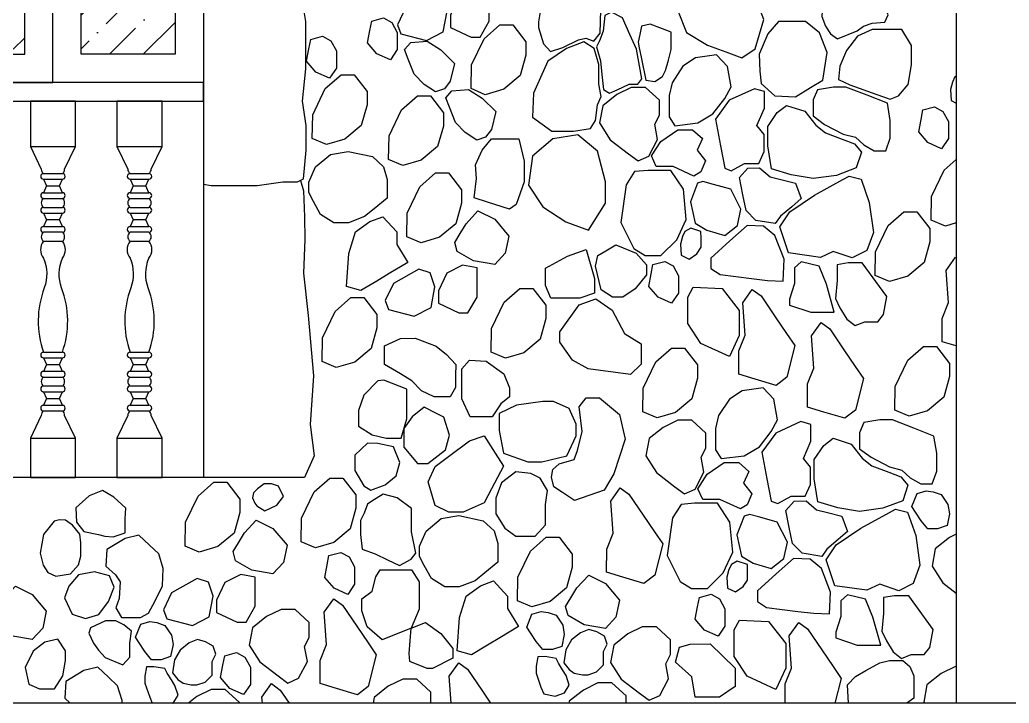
# Model space of a CAD drawing. Header units: millimetres. Extents: x -251401 to 377140, y -30451 to 275830.
# Drawn here: x 15512 to 18141, y -2940 to -1123 of the extents above; entities that cross this region are included whole.
import ezdxf

# ---------------------------------------------------------------- set-up
doc = ezdxf.new("R2010")
doc.units = ezdxf.units.MM
for name, color, linetype in [('0-S1', 1, 'Continuous'), ('0-S3', 3, 'Continuous'), ('0-S8', 8, 'Continuous'), ('A-DOORS', 2, 'Continuous'), ('A-HATCH', 8, 'Continuous'), ('A-WALL', 4, 'Continuous'), ('A-WINDOWS', 2, 'Continuous')]:
    doc.layers.add(name, color=color, linetype=linetype)
pattern_1 = [(45, (-15600, 1290.144), (33.67596, 123.47852), [158.75, -31.75, 0, -31.75])]

# ---------------------------------------------------------------- blocks, each defined once
blk = doc.blocks.new('42h24h24h')
at = {"layer": '0-S1'}
blk.add_lwpolyline([(-31, 255, 0.271162), (-25, 243, 1), (-25, 228), (-17, 210), (-25, 192, 1), (-25, 177, 0.271162), (-31, 165), (-60, 105), (-60, 0), (60, 0), (60, 105), (31, 165, 0.271162), (25, 177, 1), (25, 192), (17, 210), (25, 228, 1), (25, 243, 0.271162), (31, 255, 0.271162), (25, 267, 1), (25, 282), (17, 300), (25, 318, 1), (25, 333, 0.178343), (22.9, 503.8, -0.1837), (25, 583, 0.355556), (25, 628, 0.271162), (31, 640, 0.271162), (25, 652, 1), (25, 667), (17, 685), (25, 703, 1), (25, 718, 0.271162), (31, 730, 0.271162), (25, 742, 1), (25, 757), (17, 775), (25, 793, 1), (25, 808, 0.271162), (31, 820), (60, 880), (60, 1000), (-60, 1000), (-60, 880), (-31, 820, 0.271162), (-25, 808, 1), (-25, 793), (-17, 775), (-25, 757, 1), (-25, 742, 0.271162), (-31, 730, 0.271162), (-25, 718, 1), (-25, 703), (-17, 685), (-25, 667, 1), (-25, 652, 0.271162), (-31, 640, 0.271162), (-25, 628, 0.355556), (-25, 583, -0.1837), (-22.9, 503.8, 0.178343), (-25, 333, 1), (-25, 318), (-17, 300), (-25, 282, 1), (-25, 267, 0.271162)], format="xyb", close=True, dxfattribs=at)
for points in [[(-60, 880), (60, 880)], [(-25, 808), (25, 808)], [(-25, 793), (25, 793)], [(-17, 775), (17, 775)], [(-25, 757), (25, 757)], [(-25, 742), (25, 742)], [(-25, 718), (25, 718)], [(-25, 703), (25, 703)], [(17, 685), (-17, 685)], [(-25, 667), (25, 667)], [(25, 652), (-25, 652)], [(-25, 628), (25, 628)], [(-25, 333), (25, 333)], [(-25, 318), (25, 318)], [(-17, 300), (17, 300)], [(25, 282), (-25, 282)], [(-25, 267), (25, 267)], [(25, 243), (-25, 243)], [(-25, 228), (25, 228)], [(-25, 192), (25, 192)], [(-17, 210), (17, 210)], [(-25, 177), (25, 177)], [(-60, 105), (60, 105)]]:
    blk.add_lwpolyline(points, dxfattribs=at)
blk = doc.blocks.new('4H42H')
at = {"layer": 'A-HATCH'}
h = blk.add_hatch(dxfattribs=at)
h.set_pattern_fill('ANSI36', color=256, scale=20)
h.set_pattern_definition(pattern_1)
edge = h.paths.add_edge_path()
edge.add_line((-325, 914.5), (-325, 75))
edge.add_line((-325, 75), (-75, 75))
edge.add_line((-75, 75), (-75, 1019.7))
edge.add_arc((0, 491.7), 533.3, 98.084, 127.5443)
h = blk.add_hatch(dxfattribs=at)
h.set_pattern_fill('ANSI36', color=256, scale=20)
h.set_pattern_definition(pattern_1)
edge = h.paths.add_edge_path()
edge.add_line((325, 914.5), (325, 75))
edge.add_line((325, 75), (75, 75))
edge.add_line((75, 75), (75, 1019.7))
edge.add_arc((0, 491.7), 533.3, 52.4557, 81.916, ccw=False)
at = {"layer": 'A-WINDOWS'}
for points in [[(-400, 950), (-400, 0), (0, 0), (0, 1100, 0.181335)], [(400, 950), (400, 0), (0, 0), (0, 1100, -0.181335)], [(-325, 914.5), (-325, 75), (-75, 75), (-75, 1019.7, 0.129258)], [(325, 914.5), (325, 75), (75, 75), (75, 1019.7, -0.129258)]]:
    blk.add_lwpolyline(points, format="xyb", close=True, dxfattribs=at)
blk = doc.blocks.new('2HH245H')
at = {"layer": '0-S8', "color": 8}
for points in [[(6890.1, 1811.4), (6890.4, 1795.9), (6903.2, 1752.4), (6922.1, 1732.5), (6954.6, 1742.6), (6996.8, 1763.1), (7016, 1768), (7036.7, 1759.5), (7053.7, 1780.8), (7055.5, 1843.6), (7033.6, 1887.3), (6998.2, 1915.2), (6978.1, 1931.1), (6946.6, 1922.3), (6914.3, 1869.9), (6894.3, 1837.6)], [(7259.2, 1843.3), (7283.2, 1783.3), (7338.8, 1749.5), (7387.4, 1731.5), (7430.5, 1715.6), (7465.4, 1739.7), (7488.8, 1817.1), (7460.5, 1891.8), (7413, 1926.1), (7362.8, 1937), (7323.6, 1929.9), (7299.6, 1900.5), (7265.8, 1879.2)], [(6721, 1897), (6678.8, 1876.3), (6656.7, 1829), (6656.7, 1796.3), (6710.9, 1770.5), (6734.9, 1770.5), (6759.4, 1812.7), (6759.4, 1860.5), (6759.4, 1890.1)], [(6605.1, 1886.3), (6537, 1848.6), (6515.6, 1803.2), (6524.4, 1779.3), (6592.5, 1761.7), (6637.2, 1785), (6647.3, 1839.7), (6635.3, 1876.9)], [(7680.3, 1866.9), (7644.4, 1852.6), (7642.6, 1825.4), (7652.5, 1800), (7666.1, 1779), (7684.1, 1766), (7736.7, 1787), (7754, 1800), (7776.9, 1808.1), (7810.4, 1810.5), (7819, 1829.7), (7809.8, 1850.1), (7786.8, 1863.8), (7773.2, 1884.2), (7764.6, 1892.2), (7737.3, 1892.2), (7719.4, 1892.2), (7705.1, 1880.5)], [(6478.2, 1821.8), (6500.2, 1809.7), (6514.9, 1783), (6514.9, 1737.4), (6496.6, 1710.2), (6460.4, 1726.4), (6435.8, 1755.2), (6442.1, 1788.2), (6446.9, 1813.4)], [(7063, 1631.8), (7078.4, 1621.7), (7098.9, 1630.9), (7131.3, 1645.4), (7153.8, 1645.4), (7164.8, 1660), (7150.1, 1739), (7133, 1777.6), (7113.5, 1821.8), (7084, 1837), (7066.4, 1828.2), (7061.5, 1786.8), (7052.5, 1760.5), (7044.1, 1745.2), (7054.4, 1707.6), (7058, 1670.9)], [(6711.9, 1696.7), (6745.4, 1766.2), (6787.2, 1803.1), (6821.7, 1803.1), (6856.3, 1758.1), (6856.3, 1722.8), (6841, 1668.2), (6797.6, 1632), (6748.6, 1617.6), (6710.8, 1633.7)], [(7175.4, 1656.3), (7199.3, 1652.7), (7219.9, 1666.3), (7227.5, 1681.8), (7235.1, 1709.1), (7242.9, 1737.4), (7242.9, 1783.8), (7219.9, 1792.5), (7186.9, 1804.9), (7163.5, 1799.5), (7159.1, 1777.3), (7155.2, 1757), (7158, 1741.8), (7163.4, 1713)], [(7478.5, 1679.9), (7481.3, 1647.6), (7518.1, 1614.7), (7572.8, 1611.9), (7612.9, 1636.4), (7645.8, 1656.5), (7657, 1730.1), (7636.4, 1781.9), (7599.5, 1812), (7528.1, 1812), (7499.1, 1779.1), (7476.3, 1725)], [(7686.8, 1658.2), (7717, 1643.9), (7789.3, 1618.1), (7824.8, 1605.5), (7846.2, 1614.2), (7872, 1644.3), (7881.4, 1697.3), (7881.4, 1748.2), (7855.7, 1791.3), (7776.4, 1791.3), (7737.3, 1773.5), (7708.6, 1734.9), (7690.3, 1693.8)], [(6316.5, 1772.8), (6338.5, 1760.7), (6353.2, 1734), (6353.2, 1688.5), (6334.8, 1661.2), (6298.7, 1677.5), (6274, 1706.3), (6280.3, 1739.3), (6285.1, 1764.5)], [(6550.5, 1756.2), (6594.3, 1759.5), (6631, 1736.5), (6667.2, 1700.9), (6655.7, 1653.3), (6640.4, 1633), (6616.8, 1625.3), (6586.1, 1645), (6559.8, 1671.9), (6543.9, 1712.4), (6534.1, 1737.3)], [(6874.1, 1557.8), (6925.6, 1520.5), (6983.4, 1520.5), (7028.2, 1528), (7041.9, 1549.1), (7047, 1590.3), (7056.4, 1613), (7050.6, 1645.5), (7050.6, 1698.1), (7037.6, 1740.4), (7010.6, 1758), (6964.3, 1740.8), (6914.6, 1707.1), (6895.4, 1663.6), (6876.7, 1621.4)], [(7252.5, 1535.2), (7313.3, 1543), (7353.6, 1566.4), (7385.3, 1607.7), (7401.8, 1638.3), (7392.1, 1692.8), (7363.4, 1723.4), (7307.4, 1715.6), (7273.9, 1693.3), (7245.2, 1649.5), (7236.9, 1615.5), (7236.9, 1558.6)], [(6290.2, 1564.3), (6323.7, 1633.8), (6365.5, 1670.7), (6400, 1670.7), (6434.6, 1625.7), (6434.6, 1590.4), (6419.3, 1535.8), (6375.9, 1499.6), (6326.9, 1485.2), (6289.1, 1501.2)], [(6659.8, 1628), (6703.7, 1631.3), (6740.4, 1608.3), (6776.6, 1572.7), (6765.1, 1525.1), (6749.7, 1504.8), (6726.2, 1497.1), (6695.5, 1516.8), (6669.2, 1543.7), (6653.3, 1584.2), (6643.5, 1609.1)], [(7154.9, 1441.7), (7183.2, 1454.4), (7206.5, 1498.9), (7198.9, 1538.9), (7211.6, 1563.1), (7211.6, 1602.6), (7174.1, 1637), (7136.6, 1637), (7098.2, 1618.3), (7060.7, 1588.4), (7052.1, 1542.4), (7080.4, 1497.9), (7129, 1460.4)], [(7402.4, 1415.5), (7437.8, 1435), (7475.4, 1435), (7489.9, 1466.6), (7489.9, 1512.2), (7470.6, 1535.6), (7490.4, 1581.4), (7490.4, 1626), (7464, 1633.6), (7397, 1602.7), (7360, 1552.5), (7373.7, 1481.5), (7385, 1422.4)], [(7631.3, 1630.9), (7619.9, 1604), (7619.9, 1561.2), (7650.3, 1538.6), (7699.4, 1513), (7732, 1504.7), (7754.6, 1484.4), (7782.4, 1468.5), (7812.9, 1468.5), (7824.8, 1502), (7824.8, 1549.2), (7817.3, 1595.1), (7763.8, 1615.9), (7707.1, 1637.9), (7673.7, 1637.9)], [(6493, 1508.1), (6526.5, 1577.6), (6568.3, 1614.5), (6602.8, 1614.5), (6637.4, 1569.6), (6637.4, 1534.2), (6622.1, 1479.6), (6578.7, 1443.5), (6529.7, 1429), (6491.9, 1445.1)], [(7549.3, 1589.3), (7597.8, 1573.4), (7627, 1536.2), (7652.7, 1516.2), (7697.3, 1499.1), (7729.4, 1486.7), (7748.2, 1464.8), (7734.4, 1423.1), (7681.8, 1403.1), (7619.5, 1394.5), (7561.8, 1404.3), (7509.2, 1420.3), (7499.5, 1481.4), (7499.5, 1532.8), (7524.6, 1570.5)], [(7942.7, 1585.4), (7964.7, 1573.3), (7979.4, 1546.6), (7979.4, 1501.1), (7961, 1473.8), (7924.9, 1490.1), (7900.2, 1518.9), (7906.5, 1551.9), (7911.3, 1577.1)], [(6725.5, 1394.7), (6722.6, 1431.2), (6740.5, 1469.9), (6764.9, 1500.7), (6792.2, 1500.7), (6838, 1500.7), (6852.4, 1440.5), (6852.4, 1386.1), (6830.9, 1325.9), (6813, 1313), (6754.9, 1331.6), (6719.1, 1343.1)], [(7023.1, 1257.8), (7068.4, 1329.4), (7068.4, 1385.6), (7046.7, 1467.4), (6994.9, 1510.8), (6928.4, 1500), (6874.1, 1454.6), (6863.2, 1377.3), (6901.6, 1319.2), (6962.3, 1279.5)], [(7303, 1401.3), (7248.2, 1426.6), (7203.1, 1426.6), (7190.4, 1455), (7214.7, 1493.5), (7259.9, 1524.5), (7299, 1524.5), (7325.9, 1501.2), (7311.6, 1470.1), (7333.7, 1442), (7321.6, 1412.4)], [(6297.3, 1425.6), (6337.3, 1458.9), (6384.2, 1466.9), (6449.2, 1453.1), (6478.1, 1425.7), (6488.2, 1392.5), (6488.2, 1342.7), (6453.6, 1314.6), (6427.5, 1293.4), (6384.9, 1277), (6346.7, 1277), (6311.3, 1299.4), (6292.5, 1334), (6279.7, 1357.7), (6279.7, 1385.3)], [(7446, 1422.1), (7477.6, 1422.9), (7505.2, 1399.3), (7537.8, 1391.1), (7572.8, 1382.2), (7588, 1341.3), (7562.9, 1319.8), (7533.1, 1294.3), (7519.2, 1275.4), (7467.2, 1283.6), (7441.7, 1309.4), (7433.1, 1351.7), (7423.9, 1397.2)], [(6541.2, 1303.1), (6574.7, 1372.6), (6616.5, 1409.5), (6651.1, 1409.5), (6685.7, 1364.6), (6685.7, 1329.2), (6670.4, 1274.6), (6627, 1238.5), (6578, 1224), (6540.2, 1240.1)], [(7145.6, 1413.5), (7123.1, 1377.7), (7108.6, 1277.6), (7143.2, 1208.5), (7173.5, 1190.3), (7215.4, 1190.3), (7257.3, 1231.5), (7282.8, 1286.1), (7275.5, 1366.2), (7242.1, 1416.5), (7181.4, 1416.5)], [(7530.9, 1266), (7557.9, 1306.4), (7623.4, 1350.7), (7699, 1391.9), (7715.4, 1400.8), (7747.1, 1393.3), (7768.9, 1330.6), (7780.4, 1251.6), (7762.3, 1203.6), (7723.7, 1183.6), (7673.3, 1201.2), (7639.1, 1185.1), (7554.4, 1197.4)], [(7312.9, 1382), (7293.9, 1332.9), (7306, 1276.1), (7337, 1257.2), (7385.3, 1243.4), (7418.9, 1270.1), (7428, 1313.4), (7400.8, 1366.6), (7354.9, 1379.3), (7327, 1387)], [(6380.1, 1107.4), (6385.8, 1195.7), (6403.5, 1252.8), (6442, 1280.1), (6476.6, 1292.9), (6513.6, 1252.8), (6513.6, 1219.8), (6542.5, 1171.6), (6493.2, 1142.1), (6460.3, 1122.3), (6417.8, 1096.8)], [(6729.3, 1308.7), (6773.8, 1286.4), (6811.2, 1241.9), (6801.7, 1196.6), (6773.8, 1166.3), (6717.6, 1176), (6674.4, 1200.8), (6667.7, 1225.1), (6681.9, 1248.3), (6698, 1274.7)], [(7785.8, 1200.1), (7819.3, 1269.6), (7861.1, 1306.6), (7895.7, 1306.6), (7930.2, 1261.6), (7930.2, 1226.3), (7915, 1171.6), (7871.6, 1135.5), (7822.5, 1121), (7784.8, 1137.1)], [(7267.5, 1220.2), (7269.4, 1191.1), (7290.1, 1180.8), (7310.9, 1194.9), (7322.3, 1212.5), (7322.3, 1236.3), (7321.6, 1253.6), (7294.9, 1263), (7279.2, 1253.9), (7272.7, 1240.2)], [(7444.1, 1270), (7398.5, 1228.8), (7348.4, 1183.4), (7348.4, 1155.8), (7372.7, 1139.5), (7456.1, 1129.2), (7498.3, 1124), (7540.3, 1122.3), (7542.6, 1180.1), (7518.4, 1243), (7488.2, 1267.8)], [(7069, 1202.7), (7095.8, 1218.3), (7149.5, 1196.6), (7177.2, 1165.5), (7177.2, 1138.7), (7146.9, 1101.5), (7114, 1079), (7086.3, 1079), (7056.9, 1098.9), (7041.5, 1161.8), (7047.5, 1190.4)], [(7017.1, 1206.2), (7038.7, 1129.2), (7038.7, 1090.2), (6999.8, 1076.4), (6922.7, 1076.4), (6908.9, 1110.1), (6908.9, 1156.8), (6966.9, 1188.8)], [(6688.4, 1164.2), (6646.2, 1143.4), (6624.1, 1096.2), (6624.1, 1063.4), (6678.3, 1037.6), (6702.3, 1037.6), (6726.8, 1079.8), (6726.8, 1127.7), (6726.8, 1157.3)], [(7225.6, 1174.5), (7247.6, 1162.5), (7262.2, 1135.8), (7262.2, 1090.2), (7243.9, 1063), (7207.7, 1079.2), (7183.1, 1108), (7189.4, 1141), (7194.2, 1166.2)], [(7556.7, 1058.5), (7613.4, 1039.1), (7676, 1039.1), (7655.2, 1113.6), (7635.7, 1161.9), (7587.8, 1173), (7570.2, 1157.5), (7570.2, 1115.5), (7556.9, 1074.3)], [(7691, 1050.6), (7709.3, 1021.2), (7731.5, 1004.2), (7757, 1014), (7791.6, 1014), (7806.7, 1033), (7815.2, 1081.3), (7750.4, 1170.2), (7712.5, 1170.2), (7683.8, 1165.6), (7683.8, 1123.8), (7678.9, 1076.2)], [(6572.5, 1153.5), (6504.4, 1115.7), (6483, 1070.4), (6491.8, 1046.4), (6559.9, 1028.8), (6604.6, 1052.1), (6614.7, 1106.9), (6602.7, 1144)], [(7301, 1105.8), (7378, 1102.5), (7423.6, 1044), (7423.6, 977.8), (7397.6, 921.4), (7321.5, 956.6), (7286.9, 1009.3), (7286.9, 1079.8)], [(6316.1, 971.6), (6349.6, 1041.1), (6391.4, 1078.1), (6426, 1078.1), (6460.5, 1033.1), (6460.5, 997.8), (6445.3, 943.2), (6401.9, 907), (6352.8, 892.6), (6315.1, 908.6)], [(6765.4, 996.2), (6798.9, 1065.7), (6840.7, 1102.7), (6875.2, 1102.7), (6909.8, 1057.7), (6909.8, 1022.4), (6894.5, 967.8), (6851.1, 931.6), (6802.1, 917.2), (6764.3, 933.2)], [(7458.2, 1099.5), (7481.4, 1082.7), (7519.3, 1026.9), (7549.3, 982.7), (7571.2, 950.6), (7549.8, 866.9), (7521.4, 844.8), (7465.6, 861.7), (7422.3, 874.7), (7422.4, 936.4), (7439.2, 978.5), (7433, 1063.9)], [(6980.6, 912.2), (6946.5, 959.5), (6946.5, 986.9), (6998.1, 1059.4), (7042.1, 1074.8), (7086.1, 1045.1), (7119, 982.5), (7163, 955.1), (7163, 901.3), (7134.4, 873.8), (7022.3, 889.2)], [(7640.7, 1012), (7663.9, 995.2), (7701.8, 939.4), (7731.9, 895.1), (7753.7, 863), (7732.4, 779.4), (7703.9, 757.3), (7648.1, 774.1), (7604.9, 787.2), (7604.9, 848.9), (7621.8, 891), (7615.5, 976.4)], [(6523, 969.9), (6562.8, 970.4), (6618, 948.8), (6645.4, 926.7), (6670.4, 900.5), (6669.3, 871.5), (6669.3, 839.1), (6655.6, 814.1), (6612.9, 814.1), (6578.8, 830.6), (6553.7, 857.3), (6523, 875.5), (6480.8, 900.5), (6480.8, 927.8), (6480.8, 950)], [(7837.9, 842), (7871.4, 911.5), (7913.2, 948.4), (7947.8, 948.4), (7982.3, 903.4), (7982.3, 868.1), (7967.1, 813.5), (7923.7, 777.3), (7874.6, 762.9), (7836.9, 779)], [(7168.5, 837.6), (7202, 907.1), (7243.8, 944), (7278.4, 944), (7312.9, 899.1), (7312.9, 863.7), (7297.7, 809.1), (7254.3, 773), (7205.2, 758.5), (7167.5, 774.6)], [(6751.4, 909.1), (6798.2, 875.3), (6813.4, 838.6), (6813.4, 814.1), (6790.3, 796.1), (6767.3, 761.5), (6724, 761.5), (6708.9, 761.5), (6686.6, 809), (6686.6, 848.6), (6686.6, 889), (6706.7, 912)], [(6463.2, 856.9), (6426.3, 818.5), (6411.8, 778), (6411.8, 736.1), (6448, 713.6), (6485, 704.2), (6525.5, 704.2), (6540, 755.6), (6540, 805.5), (6540, 834.5), (6479.2, 859.1)], [(7375.8, 650.3), (7436.6, 658), (7477, 681.4), (7508.6, 722.7), (7525.1, 753.3), (7515.4, 807.8), (7486.7, 838.4), (7430.8, 830.6), (7397.2, 808.3), (7368.5, 764.5), (7360.2, 730.5), (7360.2, 673.6)], [(6831.4, 792.3), (6786, 770), (6786, 724.7), (6796.8, 664.9), (6861.7, 641.9), (6899.1, 641.9), (6965.4, 657.7), (6989.9, 711), (6989.9, 741.9), (6971.2, 783.7), (6930.1, 802.4), (6901.3, 802.4)], [(6925, 600.7), (6928.6, 621.2), (6944.9, 636.1), (6984.6, 647.8), (6993.5, 671.6), (7006.4, 722), (6997.9, 787.8), (7016.6, 811.6), (7052.4, 811.6), (7105.7, 767.9), (7120.5, 701.6), (7090.4, 610.2), (7064.3, 566.6), (6985.4, 539.3), (6954.2, 559.8), (6930.5, 575.3)], [(6586.3, 787.4), (6554.5, 761.4), (6532.7, 729.9), (6532.7, 680.3), (6568.9, 637.6), (6596.5, 637.6), (6642.8, 673.8), (6653.7, 712.2), (6638.5, 760.7), (6618.9, 770.1)], [(7278.2, 556.7), (7306.6, 569.4), (7329.8, 613.9), (7322.2, 653.9), (7334.9, 678.1), (7334.9, 717.6), (7297.4, 752), (7260, 752), (7221.5, 733.3), (7184.1, 703.4), (7175.4, 657.4), (7203.8, 612.9), (7252.4, 575.5)], [(7525.8, 530.5), (7561.2, 550), (7598.7, 550), (7613.2, 581.6), (7613.2, 627.2), (7593.9, 650.6), (7613.7, 696.4), (7613.7, 741), (7587.3, 748.6), (7520.3, 717.7), (7483.3, 667.5), (7497, 596.5), (7508.4, 537.4)], [(7754.7, 745.9), (7743.2, 719), (7743.2, 676.2), (7773.7, 653.7), (7822.7, 628.1), (7855.4, 619.7), (7877.9, 599.4), (7905.7, 583.5), (7936.2, 583.5), (7948.1, 617), (7948.1, 664.3), (7940.6, 710.2), (7887.2, 730.9), (7830.5, 752.9), (7797.1, 752.9)], [(6615.4, 525.9), (6596.8, 588.4), (6615.4, 628.9), (6650.8, 655.5), (6706.8, 697.7), (6746, 710.8), (6775.3, 664.5), (6796.7, 630.5), (6765.5, 570.1), (6745.9, 532.3), (6689.8, 508.3), (6651.6, 508.3)], [(6436.1, 691.1), (6402.3, 659), (6402.3, 618.3), (6426.3, 577.6), (6444.7, 566.2), (6483.1, 580.5), (6511.8, 604.5), (6522.1, 639.5), (6504.9, 681.9), (6463, 690.5)], [(7672.6, 704.3), (7721.2, 688.4), (7750.3, 651.3), (7776, 631.3), (7820.6, 614.1), (7852.8, 601.8), (7871.5, 579.8), (7857.8, 538.1), (7805.2, 518.1), (7742.9, 509.6), (7685.1, 519.3), (7632.5, 535.3), (7622.8, 596.4), (7622.8, 647.8), (7648, 685.5)], [(7426.4, 516.3), (7371.6, 541.6), (7326.4, 541.6), (7313.7, 570), (7338.1, 608.6), (7383.3, 639.5), (7422.3, 639.5), (7449.2, 616.2), (7434.9, 585.2), (7457, 557), (7444.9, 527.4)], [(6830.2, 615), (6791.4, 585.4), (6777.1, 545.4), (6777.1, 503.8), (6800.5, 465.6), (6830.2, 444.5), (6880.9, 444.5), (6908.3, 474.2), (6908.3, 527.8), (6914, 565.4), (6894.6, 597.9), (6870.1, 611)], [(5952, 480.9), (5985.5, 550.4), (6027.3, 587.3), (6061.9, 587.3), (6096.4, 542.4), (6096.4, 507), (6081.2, 452.4), (6037.8, 416.3), (5988.7, 401.8), (5951, 417.9)], [(6163.4, 511.7), (6195.3, 526.2), (6213, 549.7), (6199, 576.7), (6181.1, 583.5), (6161.6, 583.5), (6143.6, 569.5), (6132.5, 559.6), (6130, 546), (6136.8, 531.5), (6141.7, 524.4)], [(6260.7, 492), (6294.2, 561.5), (6336, 598.5), (6370.6, 598.5), (6405.1, 553.5), (6405.1, 518.2), (6389.8, 463.6), (6346.5, 427.4), (6297.4, 413), (6259.7, 429)], [(5696, 551.3), (5660.6, 519.6), (5662.5, 481.6), (5682.1, 456.3), (5720.7, 448.1), (5738.1, 444.4), (5760, 442.4), (5791.6, 452.5), (5791.6, 489.9), (5793.5, 518.3), (5761.9, 548.1), (5732.1, 565.2)], [(6427.2, 505.6), (6417.5, 485.5), (6417.5, 448.7), (6421.4, 409.8), (6456.3, 396.9), (6488.7, 381.4), (6520.7, 366), (6552.2, 382.7), (6563.8, 398.8), (6552.8, 455.8), (6552.8, 480.4), (6552.8, 517.2), (6514.6, 545.7), (6477.1, 556.1), (6447.3, 536.7), (6436.2, 529.4)], [(7107.1, 572.8), (7130.3, 556), (7168.2, 500.2), (7198.3, 456), (7220.1, 423.9), (7198.8, 340.2), (7170.3, 318.1), (7114.5, 335), (7071.2, 348), (7071.3, 409.7), (7088.2, 451.8), (7081.9, 537.2)], [(7895.9, 557.8), (7920.2, 564.7), (7938.6, 562), (7960.2, 554.7), (7978.1, 528.3), (7981.8, 503.6), (7975.5, 472), (7950.2, 463.6), (7924.9, 463.6), (7907, 485.2), (7892.2, 508.3), (7882.2, 523.1)], [(7268.9, 528.5), (7246.5, 492.7), (7231.9, 392.6), (7266.5, 323.5), (7296.9, 305.3), (7338.7, 305.3), (7380.6, 346.5), (7406.1, 401.1), (7398.8, 481.2), (7365.4, 531.5), (7304.7, 531.5)], [(7569.3, 537.1), (7600.9, 538), (7628.5, 514.3), (7661.1, 506.1), (7696.1, 497.2), (7711.3, 456.3), (7686.2, 434.8), (7656.5, 409.3), (7642.5, 390.4), (7590.5, 398.6), (7565.1, 424.4), (7556.5, 466.7), (7547.2, 512.2)], [(7436.2, 497), (7417.3, 448), (7429.4, 391.1), (7460.4, 372.2), (7508.6, 358.4), (7542.2, 385.1), (7551.4, 428.4), (7524.2, 481.6), (7478.2, 494.3), (7450.3, 502.1)], [(7654.3, 381), (7681.3, 421.4), (7746.8, 465.7), (7822.3, 506.9), (7838.7, 515.8), (7870.4, 508.3), (7892.3, 445.6), (7903.7, 366.6), (7885.6, 318.6), (7847.1, 298.6), (7796.7, 316.2), (7762.4, 300.1), (7677.7, 312.4)], [(5603.6, 484), (5574.9, 448.6), (5565.9, 399.2), (5573.8, 367.2), (5586.1, 347.5), (5607.5, 338), (5646.3, 343.6), (5667.6, 367.7), (5673.8, 391.3), (5673.8, 426.7), (5671, 449.2), (5651.9, 473.3), (5633.3, 486.8), (5617.6, 487.4)], [(6140, 486.5), (6184.6, 464.2), (6222, 419.7), (6212.5, 374.3), (6184.6, 344.1), (6128.4, 353.8), (6085.2, 378.6), (6078.5, 402.9), (6092.6, 426.1), (6108.8, 452.5)], [(6591.4, 457.6), (6631.4, 491), (6678.3, 498.9), (6743.3, 485.2), (6772.2, 457.8), (6782.3, 424.6), (6782.3, 374.8), (6747.7, 346.6), (6721.7, 325.5), (6679.1, 309.1), (6640.8, 309.1), (6605.4, 331.4), (6586.6, 366.1), (6573.8, 389.8), (6573.8, 417.3)], [(5791.6, 437.5), (5743.3, 408.5), (5740.8, 364.2), (5765.8, 340.9), (5778.7, 322.3), (5775.5, 278.1), (5767.4, 253.9), (5781.9, 228.1), (5803.7, 228.1), (5832.7, 228.1), (5853.6, 239.4), (5871.4, 272.4), (5891.5, 311.9), (5893.1, 357.8), (5881, 397.2), (5856.9, 419.8), (5828.3, 446.4)], [(6835.4, 335.1), (6868.9, 404.6), (6910.7, 441.6), (6945.2, 441.6), (6979.8, 396.6), (6979.8, 361.3), (6964.5, 306.7), (6921.1, 270.5), (6872.1, 256.1), (6834.3, 272.1)], [(6364.7, 401), (6386.7, 388.9), (6401.4, 362.2), (6401.4, 316.6), (6383.1, 289.4), (6346.9, 305.7), (6322.3, 334.5), (6328.6, 367.5), (6333.4, 392.7)], [(7390.9, 335.2), (7392.7, 306.1), (7413.4, 295.8), (7434.2, 309.9), (7445.6, 327.5), (7445.6, 351.3), (7445, 368.6), (7418.2, 378), (7402.6, 368.9), (7396.1, 355.2)], [(7567.4, 385), (7521.9, 343.8), (7471.7, 298.4), (7471.7, 270.8), (7496.1, 254.5), (7579.4, 244.2), (7621.6, 239), (7663.6, 237.3), (7665.9, 295.1), (7641.8, 358), (7611.6, 382.8)], [(5710.2, 348.9), (5668.3, 340.9), (5642.5, 311.1), (5630.5, 279.7), (5651.4, 237), (5686.1, 224.9), (5721.5, 236.2), (5747.3, 270.8), (5762.6, 308.7), (5750.5, 338.4)], [(6099.2, 342), (6057, 321.2), (6034.9, 274), (6034.9, 241.2), (6089.1, 215.4), (6113.1, 215.4), (6137.6, 257.6), (6137.6, 305.5), (6137.6, 335.1)], [(6469.6, 354.9), (6552.3, 354.9), (6573, 322.5), (6573, 250.1), (6551.6, 199.5), (6475, 168.9), (6434.9, 203.2), (6421.1, 245.5), (6421.1, 277.5), (6448.1, 298), (6458.3, 335.9)], [(5983.3, 331.3), (5915.2, 293.5), (5893.8, 248.2), (5902.6, 224.2), (5970.7, 206.6), (6015.4, 229.9), (6025.5, 284.7), (6013.5, 321.8)], [(6674.3, 139.4), (6679.9, 227.8), (6697.6, 284.8), (6736.2, 312.1), (6770.7, 325), (6807.7, 284.8), (6807.7, 251.9), (6836.6, 203.7), (6787.3, 174.1), (6754.4, 154.3), (6712, 128.8)], [(7023.4, 340.7), (7067.9, 318.5), (7105.3, 273.9), (7095.8, 228.6), (7067.9, 198.4), (7011.7, 208.1), (6968.5, 232.8), (6961.8, 257.2), (6976, 280.3), (6992.1, 306.8)], [(5500.4, 311.4), (5545, 289.1), (5582.4, 244.6), (5572.8, 199.3), (5545, 169), (5488.8, 178.7), (5445.6, 203.5), (5438.9, 227.8), (5453, 251), (5469.2, 277.5)], [(7348.9, 289.5), (7370.9, 277.5), (7385.6, 250.8), (7385.6, 205.2), (7367.2, 178), (7331.1, 194.2), (7306.4, 223), (7312.7, 256), (7317.5, 281.2)], [(6346.1, 277.2), (6369.3, 260.3), (6407.2, 204.6), (6437.3, 160.3), (6459.1, 128.2), (6437.8, 44.6), (6409.3, 22.5), (6353.5, 39.3), (6310.2, 52.4), (6310.3, 114), (6327.2, 156.1), (6320.9, 241.6)], [(7680.1, 173.5), (7736.7, 154.1), (7799.4, 154.1), (7778.5, 228.6), (7759.1, 276.9), (7711.2, 288), (7693.5, 272.5), (7693.5, 230.6), (7680.3, 189.3)], [(7814.3, 165.6), (7832.6, 136.2), (7854.8, 119.3), (7880.3, 129.1), (7915, 129.1), (7930, 148), (7938.5, 196.3), (7873.8, 285.2), (7835.9, 285.2), (7807.1, 280.6), (7807.1, 238.8), (7802.2, 191.2)], [(6224.4, 53.7), (6252.7, 66.4), (6276, 110.9), (6268.4, 150.9), (6281, 175.1), (6281, 214.6), (6243.6, 249), (6206.1, 249), (6167.7, 230.3), (6130.2, 200.4), (6121.6, 154.4), (6149.9, 109.9), (6198.5, 72.5)], [(6872.8, 236.8), (6897.1, 243.7), (6915.5, 241), (6937.1, 233.7), (6955, 207.3), (6958.7, 182.6), (6952.4, 151), (6927.1, 142.6), (6901.8, 142.6), (6883.9, 164.1), (6869.1, 187.3), (6859.1, 202.1)], [(5785.4, 102.3), (5804.5, 122.6), (5804.5, 159.5), (5808.9, 191.3), (5787.9, 208.5), (5767.5, 219.4), (5739.8, 219.4), (5700, 200.6), (5695.1, 186.3), (5708, 159.5), (5721, 140.7), (5738.5, 121.9)], [(5833.1, 210), (5857.4, 216.8), (5875.8, 214.2), (5897.4, 206.8), (5915.3, 180.5), (5919, 155.7), (5912.7, 124.2), (5887.4, 115.7), (5862.1, 115.7), (5844.2, 137.3), (5829.5, 160.5), (5819.4, 175.2)], [(6546.4, 132), (6551.6, 199.5), (6590.3, 215), (6630.8, 185), (6662.9, 145.7), (6662.9, 120), (6608.2, 92.7), (6594.6, 92.7), (6548, 111.1)], [(7424.3, 220.8), (7501.4, 217.6), (7547, 159), (7547, 92.8), (7520.9, 36.4), (7444.8, 71.6), (7410.2, 124.3), (7410.2, 194.8)], [(7002, 186.9), (6978.1, 168.1), (6962.7, 141.8), (6957.6, 107.5), (6971.9, 89.9), (6985.2, 79.9), (7007, 75.3), (7022, 75.3), (7043.8, 83.3), (7063, 101.6), (7062.6, 128.4), (7062.6, 137.6), (7072.7, 157.2), (7065.5, 178.1), (7045, 189.8), (7024.1, 196.1)], [(7184.1, 7.9), (7212.4, 20.5), (7235.7, 65.1), (7228.1, 105), (7240.7, 129.3), (7240.7, 168.8), (7203.3, 203.2), (7165.8, 203.2), (7127.4, 184.4), (7089.9, 154.6), (7081.3, 108.6), (7109.6, 64), (7158.2, 26.6)], [(5578.7, 161.9), (5547.2, 138), (5525.8, 95.1), (5535.9, 50.4), (5564.2, 37.9), (5604.5, 37.9), (5626, 72.5), (5633.5, 114), (5633.5, 139.2), (5613.4, 170.7)], [(5962.3, 160.1), (5938.4, 141.3), (5923, 114.9), (5917.9, 80.7), (5932.2, 63.1), (5945.6, 53.1), (5967.3, 48.5), (5982.4, 48.5), (6004.1, 56.4), (6023.3, 74.8), (6022.9, 101.6), (6022.9, 110.8), (6033, 130.4), (6025.9, 151.3), (6005.4, 163), (5984.4, 169.3)], [(6087.8, 134.6), (6109.9, 122.5), (6124.5, 95.8), (6124.5, 50.2), (6106.2, 23), (6070, 39.2), (6045.4, 68.1), (6051.7, 101), (6056.5, 126.2)], [(7346.5, 157.6), (7412.9, 93.3), (7412.9, 44.5), (7370.9, 16.3), (7306.5, 16.3), (7297.6, 70.5), (7253.8, 108.8), (7264.7, 149.2), (7292.8, 156.8)], [(6888.2, 123.5), (6884.1, 98.4), (6884.1, 79.9), (6896.7, 42.7), (6904, 24.6), (6934.3, 19), (6959.5, 27.2), (6972, 48.2), (6963.5, 74), (6954.3, 88.8), (6943.3, 106.3), (6936.9, 118.7), (6907.7, 123.9)]]:
    blk.add_lwpolyline(points, close=True, dxfattribs=at)
for points in [[(8000, 1666.9), (7996.4, 1664.8), (7989.9, 1651.1), (7984.7, 1631.1), (7986.5, 1601.9), (8000, 1595.2)], [(8000, 1276.6), (7971.1, 1268.1), (7933.3, 1284.1), (7934.4, 1347.2), (7967.9, 1416.7), (8000, 1445)], [(8000, 949.7), (7962.4, 961), (7962.5, 1022.7), (7979.3, 1064.8), (7973.1, 1150.2), (7998.3, 1185.8), (8000, 1184.6)], [(8000, 449.1), (7981.9, 440.3), (7944.4, 410.5), (7935.8, 364.4), (7964.2, 319.9), (8000, 292.3)], [(7545.7, 0), (7545.7, 51.4), (7562.6, 93.5), (7556.3, 178.9), (7581.5, 214.5), (7604.7, 197.7), (7642.6, 141.9), (7672.7, 97.7), (7694.5, 65.6), (7677.8, 0)], [(6658.3, 0), (6653, 71.6), (6678.2, 107.2), (6701.4, 90.3), (6739.3, 34.6), (6762.8, 0)], [(7713.5, 0), (7711.1, 48.5), (7732.3, 71.2), (7760.2, 86.6), (7797.4, 107.2), (7823.1, 113.5), (7857.8, 113.5), (7876.7, 97.3), (7887.5, 72.9), (7887.5, 13.3), (7869, 0), (7868.9, 0)], [(5783.5, 0), (5783.8, 7), (5771.7, 46.5), (5747.5, 69), (5719, 95.6), (5682.3, 86.7), (5633.9, 57.8), (5631.5, 13.5), (5645.9, 0)], [(5918.8, 0), (5919.8, 0.3), (5932.3, 21.4), (5923.8, 47.2), (5914.6, 62), (5903.6, 79.5), (5897.2, 91.9), (5868.1, 97), (5848.5, 96.7), (5844.4, 71.6), (5844.4, 53.1), (5857, 15.8), (5863.4, 0)], [(8000, 97.6), (7998.2, 97.6), (7959.8, 78.9), (7922.3, 49), (7913.7, 3), (7915.6, 0)], [(6604.2, 0), (6604.2, 29.4), (6566.7, 63.8), (6529.3, 63.8), (6490.8, 45.1), (6453.4, 15.3), (6450.5, 0)], [(7122.8, 0), (7122.8, 19.4), (7085.3, 53.8), (7047.9, 53.8), (7009.4, 35), (6971.9, 5.2), (6971, 0)], [(6095.3, 0), (6095.3, 1.8), (6057.9, 36.2), (6020.4, 36.2), (5981.9, 17.5), (5960, 0)], [(6156.4, 0), (6155.2, 16.4), (6180.4, 52), (6203.6, 35.1), (6227.5, 0)]]:
    blk.add_lwpolyline(points, dxfattribs=at)

msp = doc.modelspace()

# ---------------------------------------------------------------- linework, layer by layer
at = {"layer": '0-S3', "color": 3}
msp.add_line((377139.5, -2940.144), (-19812.5, -2940.144), dxfattribs=at)
at = {"layer": 'A-DOORS', "color": 1}
msp.add_lwpolyline([(15200, -1340.144), (16000, -1340.144), (16000, -1290.144), (15200, -1290.144)], close=True, dxfattribs=at)
at = {"layer": 'A-WALL'}
msp.add_lwpolyline([(10000, 959.856), (10400, 959.856), (10400, 159.856), (17600, 159.856), (17600, 959.856), (18000, 959.856), (18000, -2940.144), (10000, -2940.144)], close=True, dxfattribs=at)
msp.add_lwpolyline([(15200, -340.144, -0.375), (16000, -340.144), (16000, -2340.144), (15200, -2340.144)], format="xyb", close=True, dxfattribs=at)
at = {"layer": 'A-WALL', "color": 1}
for points in [[(16000, -1560.642), (16020.22, -1564.315), (16142.903, -1564.315), (16211.187, -1554.579), (16250, -1554.579), (16265.443, -1546.226), (16273.043, -1469.94), (16273.043, -1404.146), (16263.426, -1339.478), (16272.133, -1253.528), (16272.133, -1128.29), (16264.425, -1085.866), (16268.089, -921.517), (16279.021, -834.14), (16273.767, -775.999), (16271.052, -763.001)], [(16257.721, -1550.402), (16266.144, -1578.332), (16267.943, -1646.962), (16269.518, -1707.069), (16265.433, -1796.688), (16277.679, -1909.552), (16292.097, -2069.468), (16283.224, -2199.393), (16294.406, -2282.753), (16267.984, -2340.144), (16250, -2340.144), (16000, -2340.144)]]:
    msp.add_lwpolyline(points, dxfattribs=at)

# ---------------------------------------------------------------- block references
at = {"layer": 'A-DOORS'}
for p in [(15600, -2340.144), (15830, -2340.144)]:
    msp.add_blockref('42h24h24h', p, dxfattribs=at)
at = {"layer": 'A-WALL'}
msp.add_blockref('2HH245H', (10000, -2940.144), dxfattribs=at)
at = {"layer": 'A-WINDOWS'}
msp.add_blockref('4H42H', (15600, -1290.144), dxfattribs=at)

doc.saveas('drawing.dxf')
